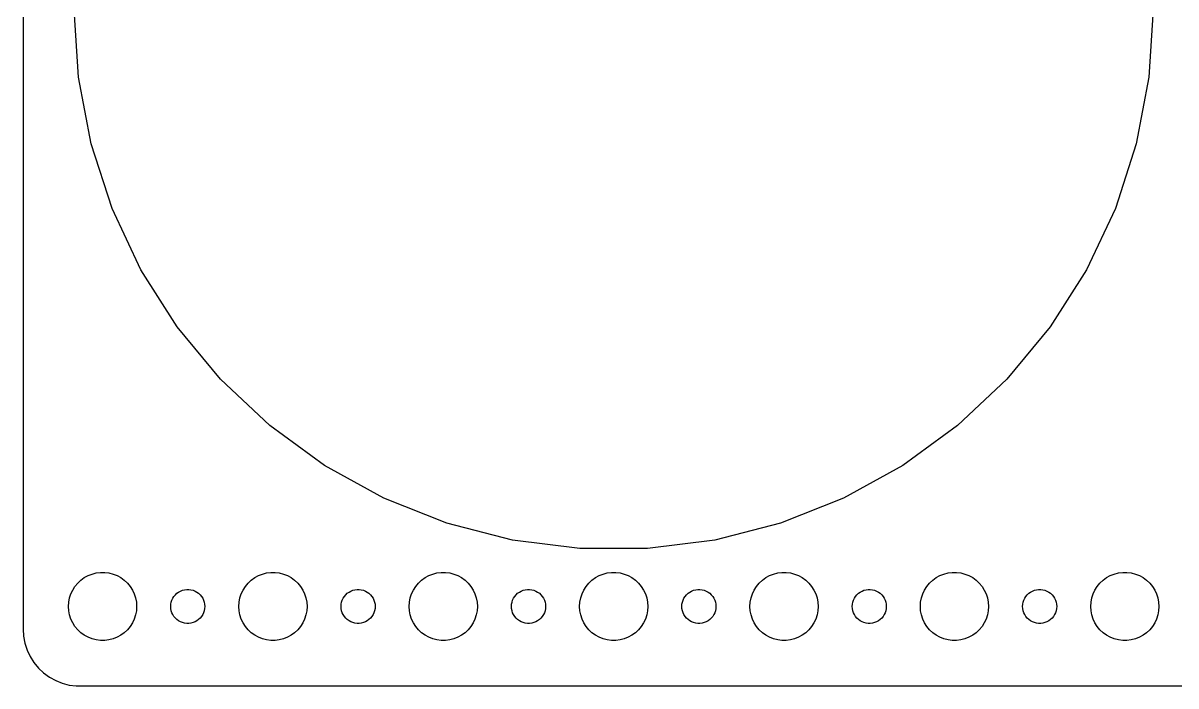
# Model space of a CAD drawing. Header units: metres. Extents: x -202 to 202, y -59 to 59.
# Drawn here: x -202 to -100.5, y -59.5 to -1.2 of the extents above; entities that cross this region are included whole.
import ezdxf

# ---------------------------------------------------------------- set-up
doc = ezdxf.new("R2010")
doc.units = ezdxf.units.M

msp = doc.modelspace()

# ---------------------------------------------------------------- linework, layer by layer
for p, q in [((-202, 54.5), (-202, -54.5)), ((-197.125, -5.95332), (-197.5, 0)), ((-102.5, 0), (-102.875, -5.95332)), ((-196.008, -11.8128), (-197.125, -5.95332)), ((-102.875, -5.95332), (-103.992, -11.8128)), ((-194.164, -17.4859), (-196.008, -11.8128)), ((-103.992, -11.8128), (-105.836, -17.4859)), ((-191.625, -22.8833), (-194.164, -17.4859)), ((-105.836, -17.4859), (-108.375, -22.8833)), ((-188.428, -27.9198), (-191.625, -22.8833)), ((-108.375, -22.8833), (-111.572, -27.9198)), ((-184.626, -32.516), (-188.428, -27.9198)), ((-111.572, -27.9198), (-115.374, -32.516)), ((-180.278, -36.5994), (-184.626, -32.516)), ((-115.374, -32.516), (-119.722, -36.5994)), ((-175.452, -40.1056), (-180.278, -36.5994)), ((-119.722, -36.5994), (-124.548, -40.1056)), ((-170.225, -42.9793), (-175.452, -40.1056)), ((-124.548, -40.1056), (-129.775, -42.9793)), ((-164.678, -45.1752), (-170.225, -42.9793)), ((-129.775, -42.9793), (-135.322, -45.1752)), ((-158.901, -46.6586), (-164.678, -45.1752)), ((-135.322, -45.1752), (-141.099, -46.6586)), ((-152.983, -47.4063), (-158.901, -46.6586)), ((-141.099, -46.6586), (-147.017, -47.4063)), ((-147.017, -47.4063), (-152.983, -47.4063)), ((-196.277, -49.7855), (-195.927, -49.6468)), ((-195.927, -49.6468), (-195.562, -49.5531)), ((-195.562, -49.5531), (-195.188, -49.5059)), ((-195.188, -49.5059), (-194.812, -49.5059)), ((-194.812, -49.5059), (-194.438, -49.5531)), ((-194.438, -49.5531), (-194.073, -49.6468)), ((-194.073, -49.6468), (-193.723, -49.7855)), ((-181.277, -49.7855), (-180.927, -49.6468)), ((-180.927, -49.6468), (-180.562, -49.5531)), ((-180.562, -49.5531), (-180.188, -49.5059)), ((-180.188, -49.5059), (-179.812, -49.5059)), ((-179.812, -49.5059), (-179.438, -49.5531)), ((-179.438, -49.5531), (-179.073, -49.6468)), ((-179.073, -49.6468), (-178.723, -49.7855)), ((-166.277, -49.7855), (-165.927, -49.6468)), ((-165.927, -49.6468), (-165.562, -49.5531)), ((-165.562, -49.5531), (-165.188, -49.5059)), ((-165.188, -49.5059), (-164.812, -49.5059)), ((-164.812, -49.5059), (-164.438, -49.5531)), ((-164.438, -49.5531), (-164.073, -49.6468)), ((-164.073, -49.6468), (-163.723, -49.7855)), ((-151.277, -49.7855), (-150.927, -49.6468)), ((-150.927, -49.6468), (-150.562, -49.5531)), ((-150.562, -49.5531), (-150.188, -49.5059)), ((-150.188, -49.5059), (-149.812, -49.5059)), ((-149.812, -49.5059), (-149.438, -49.5531)), ((-149.438, -49.5531), (-149.073, -49.6468)), ((-149.073, -49.6468), (-148.723, -49.7855)), ((-136.277, -49.7855), (-135.927, -49.6468)), ((-135.927, -49.6468), (-135.562, -49.5531)), ((-135.562, -49.5531), (-135.188, -49.5059)), ((-135.188, -49.5059), (-134.812, -49.5059)), ((-134.812, -49.5059), (-134.438, -49.5531)), ((-134.438, -49.5531), (-134.073, -49.6468)), ((-134.073, -49.6468), (-133.723, -49.7855)), ((-121.277, -49.7855), (-120.927, -49.6468)), ((-120.927, -49.6468), (-120.562, -49.5531)), ((-120.562, -49.5531), (-120.188, -49.5059)), ((-120.188, -49.5059), (-119.812, -49.5059)), ((-119.812, -49.5059), (-119.438, -49.5531)), ((-119.438, -49.5531), (-119.073, -49.6468)), ((-119.073, -49.6468), (-118.723, -49.7855)), ((-106.277, -49.7855), (-105.927, -49.6468)), ((-105.927, -49.6468), (-105.562, -49.5531)), ((-105.562, -49.5531), (-105.188, -49.5059)), ((-105.188, -49.5059), (-104.812, -49.5059)), ((-104.812, -49.5059), (-104.438, -49.5531)), ((-104.438, -49.5531), (-104.073, -49.6468)), ((-104.073, -49.6468), (-103.723, -49.7855)), ((-197.629, -51.0547), (-197.427, -50.7366)), ((-197.427, -50.7366), (-197.187, -50.4464)), ((-197.187, -50.4464), (-196.912, -50.1885)), ((-196.912, -50.1885), (-196.607, -49.967)), ((-196.607, -49.967), (-196.277, -49.7855)), ((-193.723, -49.7855), (-193.393, -49.967)), ((-193.393, -49.967), (-193.088, -50.1885)), ((-193.088, -50.1885), (-192.813, -50.4464)), ((-192.813, -50.4464), (-192.573, -50.7366)), ((-192.573, -50.7366), (-192.371, -51.0547)), ((-182.629, -51.0547), (-182.427, -50.7366)), ((-182.427, -50.7366), (-182.187, -50.4464)), ((-182.187, -50.4464), (-181.912, -50.1885)), ((-181.912, -50.1885), (-181.607, -49.967)), ((-181.607, -49.967), (-181.277, -49.7855)), ((-178.723, -49.7855), (-178.393, -49.967)), ((-178.393, -49.967), (-178.088, -50.1885)), ((-178.088, -50.1885), (-177.813, -50.4464)), ((-177.813, -50.4464), (-177.573, -50.7366)), ((-177.573, -50.7366), (-177.371, -51.0547)), ((-167.629, -51.0547), (-167.427, -50.7366)), ((-167.427, -50.7366), (-167.187, -50.4464)), ((-167.187, -50.4464), (-166.912, -50.1885)), ((-166.912, -50.1885), (-166.607, -49.967)), ((-166.607, -49.967), (-166.277, -49.7855)), ((-163.723, -49.7855), (-163.393, -49.967)), ((-163.393, -49.967), (-163.088, -50.1885)), ((-163.088, -50.1885), (-162.813, -50.4464)), ((-162.813, -50.4464), (-162.573, -50.7366)), ((-162.573, -50.7366), (-162.371, -51.0547)), ((-152.629, -51.0547), (-152.427, -50.7366)), ((-152.427, -50.7366), (-152.187, -50.4464)), ((-152.187, -50.4464), (-151.912, -50.1885)), ((-151.912, -50.1885), (-151.607, -49.967)), ((-151.607, -49.967), (-151.277, -49.7855)), ((-148.723, -49.7855), (-148.393, -49.967)), ((-148.393, -49.967), (-148.088, -50.1885)), ((-148.088, -50.1885), (-147.813, -50.4464)), ((-147.813, -50.4464), (-147.573, -50.7366)), ((-147.573, -50.7366), (-147.371, -51.0547)), ((-137.629, -51.0547), (-137.427, -50.7366)), ((-137.427, -50.7366), (-137.187, -50.4464)), ((-137.187, -50.4464), (-136.912, -50.1885)), ((-136.912, -50.1885), (-136.607, -49.967)), ((-136.607, -49.967), (-136.277, -49.7855)), ((-133.723, -49.7855), (-133.393, -49.967)), ((-133.393, -49.967), (-133.088, -50.1885)), ((-133.088, -50.1885), (-132.813, -50.4464)), ((-132.813, -50.4464), (-132.573, -50.7366)), ((-132.573, -50.7366), (-132.371, -51.0547)), ((-122.629, -51.0547), (-122.427, -50.7366)), ((-122.427, -50.7366), (-122.187, -50.4464)), ((-122.187, -50.4464), (-121.912, -50.1885)), ((-121.912, -50.1885), (-121.607, -49.967)), ((-121.607, -49.967), (-121.277, -49.7855)), ((-118.723, -49.7855), (-118.393, -49.967)), ((-118.393, -49.967), (-118.088, -50.1885)), ((-118.088, -50.1885), (-117.813, -50.4464)), ((-117.813, -50.4464), (-117.573, -50.7366)), ((-117.573, -50.7366), (-117.371, -51.0547)), ((-107.629, -51.0547), (-107.427, -50.7366)), ((-107.427, -50.7366), (-107.187, -50.4464)), ((-107.187, -50.4464), (-106.912, -50.1885)), ((-106.912, -50.1885), (-106.607, -49.967)), ((-106.607, -49.967), (-106.277, -49.7855)), ((-103.723, -49.7855), (-103.393, -49.967)), ((-103.393, -49.967), (-103.088, -50.1885)), ((-103.088, -50.1885), (-102.813, -50.4464)), ((-102.813, -50.4464), (-102.573, -50.7366)), ((-102.573, -50.7366), (-102.371, -51.0547)), ((-197.976, -52.124), (-197.906, -51.7539)), ((-197.906, -51.7539), (-197.789, -51.3956)), ((-197.789, -51.3956), (-197.629, -51.0547)), ((-192.371, -51.0547), (-192.211, -51.3956)), ((-192.211, -51.3956), (-192.094, -51.7539)), ((-192.094, -51.7539), (-192.024, -52.124)), ((-188.814, -51.7774), (-188.714, -51.6183)), ((-188.714, -51.6183), (-188.593, -51.4732)), ((-188.593, -51.4732), (-188.456, -51.3442)), ((-188.456, -51.3442), (-188.304, -51.2335)), ((-188.304, -51.2335), (-188.139, -51.1428)), ((-188.139, -51.1428), (-187.964, -51.0734)), ((-187.964, -51.0734), (-187.781, -51.0266)), ((-187.781, -51.0266), (-187.594, -51.003)), ((-187.594, -51.003), (-187.406, -51.003)), ((-187.406, -51.003), (-187.219, -51.0266)), ((-187.219, -51.0266), (-187.036, -51.0734)), ((-187.036, -51.0734), (-186.861, -51.1428)), ((-186.861, -51.1428), (-186.696, -51.2335)), ((-186.696, -51.2335), (-186.544, -51.3442)), ((-186.544, -51.3442), (-186.407, -51.4732)), ((-186.407, -51.4732), (-186.286, -51.6183)), ((-186.286, -51.6183), (-186.186, -51.7774)), ((-182.976, -52.124), (-182.906, -51.7539)), ((-182.906, -51.7539), (-182.789, -51.3956)), ((-182.789, -51.3956), (-182.629, -51.0547)), ((-177.371, -51.0547), (-177.211, -51.3956)), ((-177.211, -51.3956), (-177.094, -51.7539)), ((-177.094, -51.7539), (-177.024, -52.124)), ((-173.814, -51.7774), (-173.714, -51.6183)), ((-173.714, -51.6183), (-173.593, -51.4732)), ((-173.593, -51.4732), (-173.456, -51.3442)), ((-173.456, -51.3442), (-173.304, -51.2335)), ((-173.304, -51.2335), (-173.139, -51.1428)), ((-173.139, -51.1428), (-172.964, -51.0734)), ((-172.964, -51.0734), (-172.781, -51.0266)), ((-172.781, -51.0266), (-172.594, -51.003)), ((-172.594, -51.003), (-172.406, -51.003)), ((-172.406, -51.003), (-172.219, -51.0266)), ((-172.219, -51.0266), (-172.036, -51.0734)), ((-172.036, -51.0734), (-171.861, -51.1428)), ((-171.861, -51.1428), (-171.696, -51.2335)), ((-171.696, -51.2335), (-171.544, -51.3442)), ((-171.544, -51.3442), (-171.407, -51.4732)), ((-171.407, -51.4732), (-171.286, -51.6183)), ((-171.286, -51.6183), (-171.186, -51.7774)), ((-167.976, -52.124), (-167.906, -51.7539)), ((-167.906, -51.7539), (-167.789, -51.3956)), ((-167.789, -51.3956), (-167.629, -51.0547)), ((-162.371, -51.0547), (-162.211, -51.3956)), ((-162.211, -51.3956), (-162.094, -51.7539)), ((-162.094, -51.7539), (-162.024, -52.124)), ((-158.814, -51.7774), (-158.714, -51.6183)), ((-158.714, -51.6183), (-158.593, -51.4732)), ((-158.593, -51.4732), (-158.456, -51.3442)), ((-158.456, -51.3442), (-158.304, -51.2335)), ((-158.304, -51.2335), (-158.139, -51.1428)), ((-158.139, -51.1428), (-157.964, -51.0734)), ((-157.964, -51.0734), (-157.781, -51.0266)), ((-157.781, -51.0266), (-157.594, -51.003)), ((-157.594, -51.003), (-157.406, -51.003)), ((-157.406, -51.003), (-157.219, -51.0266)), ((-157.219, -51.0266), (-157.036, -51.0734)), ((-157.036, -51.0734), (-156.861, -51.1428)), ((-156.861, -51.1428), (-156.696, -51.2335)), ((-156.696, -51.2335), (-156.544, -51.3442)), ((-156.544, -51.3442), (-156.407, -51.4732)), ((-156.407, -51.4732), (-156.286, -51.6183)), ((-156.286, -51.6183), (-156.186, -51.7774)), ((-152.976, -52.124), (-152.906, -51.7539)), ((-152.906, -51.7539), (-152.789, -51.3956)), ((-152.789, -51.3956), (-152.629, -51.0547)), ((-147.371, -51.0547), (-147.211, -51.3956)), ((-147.211, -51.3956), (-147.094, -51.7539)), ((-147.094, -51.7539), (-147.024, -52.124)), ((-143.814, -51.7774), (-143.714, -51.6183)), ((-143.714, -51.6183), (-143.593, -51.4732)), ((-143.593, -51.4732), (-143.456, -51.3442)), ((-143.456, -51.3442), (-143.304, -51.2335)), ((-143.304, -51.2335), (-143.139, -51.1428)), ((-143.139, -51.1428), (-142.964, -51.0734)), ((-142.964, -51.0734), (-142.781, -51.0266)), ((-142.781, -51.0266), (-142.594, -51.003)), ((-142.594, -51.003), (-142.406, -51.003)), ((-142.406, -51.003), (-142.219, -51.0266)), ((-142.219, -51.0266), (-142.036, -51.0734)), ((-142.036, -51.0734), (-141.861, -51.1428)), ((-141.861, -51.1428), (-141.696, -51.2335)), ((-141.696, -51.2335), (-141.544, -51.3442)), ((-141.544, -51.3442), (-141.407, -51.4732)), ((-141.407, -51.4732), (-141.286, -51.6183)), ((-141.286, -51.6183), (-141.186, -51.7774)), ((-137.976, -52.124), (-137.906, -51.7539)), ((-137.906, -51.7539), (-137.789, -51.3956)), ((-137.789, -51.3956), (-137.629, -51.0547)), ((-132.371, -51.0547), (-132.211, -51.3956)), ((-132.211, -51.3956), (-132.094, -51.7539)), ((-132.094, -51.7539), (-132.024, -52.124)), ((-128.814, -51.7774), (-128.714, -51.6183)), ((-128.714, -51.6183), (-128.593, -51.4732)), ((-128.593, -51.4732), (-128.456, -51.3442)), ((-128.456, -51.3442), (-128.304, -51.2335)), ((-128.304, -51.2335), (-128.139, -51.1428)), ((-128.139, -51.1428), (-127.964, -51.0734)), ((-127.964, -51.0734), (-127.781, -51.0266)), ((-127.781, -51.0266), (-127.594, -51.003)), ((-127.594, -51.003), (-127.406, -51.003)), ((-127.406, -51.003), (-127.219, -51.0266)), ((-127.219, -51.0266), (-127.036, -51.0734)), ((-127.036, -51.0734), (-126.861, -51.1428)), ((-126.861, -51.1428), (-126.696, -51.2335)), ((-126.696, -51.2335), (-126.544, -51.3442)), ((-126.544, -51.3442), (-126.407, -51.4732)), ((-126.407, -51.4732), (-126.286, -51.6183)), ((-126.286, -51.6183), (-126.186, -51.7774)), ((-122.976, -52.124), (-122.906, -51.7539)), ((-122.906, -51.7539), (-122.789, -51.3956)), ((-122.789, -51.3956), (-122.629, -51.0547)), ((-117.371, -51.0547), (-117.211, -51.3956)), ((-117.211, -51.3956), (-117.094, -51.7539)), ((-117.094, -51.7539), (-117.024, -52.124)), ((-113.814, -51.7774), (-113.714, -51.6183)), ((-113.714, -51.6183), (-113.593, -51.4732)), ((-113.593, -51.4732), (-113.456, -51.3442)), ((-113.456, -51.3442), (-113.304, -51.2335)), ((-113.304, -51.2335), (-113.139, -51.1428)), ((-113.139, -51.1428), (-112.964, -51.0734)), ((-112.964, -51.0734), (-112.781, -51.0266)), ((-112.781, -51.0266), (-112.594, -51.003)), ((-112.594, -51.003), (-112.406, -51.003)), ((-112.406, -51.003), (-112.219, -51.0266)), ((-112.219, -51.0266), (-112.036, -51.0734)), ((-112.036, -51.0734), (-111.861, -51.1428)), ((-111.861, -51.1428), (-111.696, -51.2335)), ((-111.696, -51.2335), (-111.544, -51.3442)), ((-111.544, -51.3442), (-111.407, -51.4732)), ((-111.407, -51.4732), (-111.286, -51.6183)), ((-111.286, -51.6183), (-111.186, -51.7774)), ((-107.976, -52.124), (-107.906, -51.7539)), ((-107.906, -51.7539), (-107.789, -51.3956)), ((-107.789, -51.3956), (-107.629, -51.0547)), ((-102.371, -51.0547), (-102.211, -51.3956)), ((-102.211, -51.3956), (-102.094, -51.7539)), ((-102.094, -51.7539), (-102.024, -52.124)), ((-198, -52.5), (-197.976, -52.124)), ((-197.976, -52.876), (-198, -52.5)), ((-192.024, -52.124), (-192, -52.5)), ((-192, -52.5), (-192.024, -52.876)), ((-189, -52.5), (-188.988, -52.312)), ((-188.988, -52.688), (-189, -52.5)), ((-188.988, -52.312), (-188.953, -52.127)), ((-188.953, -52.873), (-188.988, -52.688)), ((-188.953, -52.127), (-188.895, -51.9478)), ((-188.895, -51.9478), (-188.814, -51.7774)), ((-186.186, -51.7774), (-186.105, -51.9478)), ((-186.105, -51.9478), (-186.047, -52.127)), ((-186.047, -52.127), (-186.012, -52.312)), ((-186.012, -52.688), (-186.047, -52.873)), ((-186.012, -52.312), (-186, -52.5)), ((-186, -52.5), (-186.012, -52.688)), ((-183, -52.5), (-182.976, -52.124)), ((-182.976, -52.876), (-183, -52.5)), ((-177.024, -52.124), (-177, -52.5)), ((-177, -52.5), (-177.024, -52.876)), ((-174, -52.5), (-173.988, -52.312)), ((-173.988, -52.688), (-174, -52.5)), ((-173.988, -52.312), (-173.953, -52.127)), ((-173.953, -52.873), (-173.988, -52.688)), ((-173.953, -52.127), (-173.895, -51.9478)), ((-173.895, -51.9478), (-173.814, -51.7774)), ((-171.186, -51.7774), (-171.105, -51.9478)), ((-171.105, -51.9478), (-171.047, -52.127)), ((-171.047, -52.127), (-171.012, -52.312)), ((-171.012, -52.688), (-171.047, -52.873)), ((-171.012, -52.312), (-171, -52.5)), ((-171, -52.5), (-171.012, -52.688)), ((-168, -52.5), (-167.976, -52.124)), ((-167.976, -52.876), (-168, -52.5)), ((-162.024, -52.124), (-162, -52.5)), ((-162, -52.5), (-162.024, -52.876)), ((-159, -52.5), (-158.988, -52.312)), ((-158.988, -52.688), (-159, -52.5)), ((-158.988, -52.312), (-158.953, -52.127)), ((-158.953, -52.873), (-158.988, -52.688)), ((-158.953, -52.127), (-158.895, -51.9478)), ((-158.895, -51.9478), (-158.814, -51.7774)), ((-156.186, -51.7774), (-156.105, -51.9478)), ((-156.105, -51.9478), (-156.047, -52.127)), ((-156.047, -52.127), (-156.012, -52.312)), ((-156.012, -52.688), (-156.047, -52.873)), ((-156.012, -52.312), (-156, -52.5)), ((-156, -52.5), (-156.012, -52.688)), ((-153, -52.5), (-152.976, -52.124)), ((-152.976, -52.876), (-153, -52.5)), ((-147.024, -52.124), (-147, -52.5)), ((-147, -52.5), (-147.024, -52.876)), ((-144, -52.5), (-143.988, -52.312)), ((-143.988, -52.688), (-144, -52.5)), ((-143.988, -52.312), (-143.953, -52.127)), ((-143.953, -52.873), (-143.988, -52.688)), ((-143.953, -52.127), (-143.895, -51.9478)), ((-143.895, -51.9478), (-143.814, -51.7774)), ((-141.186, -51.7774), (-141.105, -51.9478)), ((-141.105, -51.9478), (-141.047, -52.127)), ((-141.047, -52.127), (-141.012, -52.312)), ((-141.012, -52.688), (-141.047, -52.873)), ((-141.012, -52.312), (-141, -52.5)), ((-141, -52.5), (-141.012, -52.688)), ((-138, -52.5), (-137.976, -52.124)), ((-137.976, -52.876), (-138, -52.5)), ((-132.024, -52.124), (-132, -52.5)), ((-132, -52.5), (-132.024, -52.876)), ((-129, -52.5), (-128.988, -52.312)), ((-128.988, -52.688), (-129, -52.5)), ((-128.988, -52.312), (-128.953, -52.127)), ((-128.953, -52.873), (-128.988, -52.688)), ((-128.953, -52.127), (-128.895, -51.9478)), ((-128.895, -51.9478), (-128.814, -51.7774)), ((-126.186, -51.7774), (-126.105, -51.9478)), ((-126.105, -51.9478), (-126.047, -52.127)), ((-126.047, -52.127), (-126.012, -52.312)), ((-126.012, -52.688), (-126.047, -52.873)), ((-126.012, -52.312), (-126, -52.5)), ((-126, -52.5), (-126.012, -52.688)), ((-123, -52.5), (-122.976, -52.124)), ((-122.976, -52.876), (-123, -52.5)), ((-117.024, -52.124), (-117, -52.5)), ((-117, -52.5), (-117.024, -52.876)), ((-114, -52.5), (-113.988, -52.312)), ((-113.988, -52.688), (-114, -52.5)), ((-113.988, -52.312), (-113.953, -52.127)), ((-113.953, -52.873), (-113.988, -52.688)), ((-113.953, -52.127), (-113.895, -51.9478)), ((-113.895, -51.9478), (-113.814, -51.7774)), ((-111.186, -51.7774), (-111.105, -51.9478)), ((-111.105, -51.9478), (-111.047, -52.127)), ((-111.047, -52.127), (-111.012, -52.312)), ((-111.012, -52.688), (-111.047, -52.873)), ((-111.012, -52.312), (-111, -52.5)), ((-111, -52.5), (-111.012, -52.688)), ((-108, -52.5), (-107.976, -52.124)), ((-107.976, -52.876), (-108, -52.5)), ((-102.024, -52.124), (-102, -52.5)), ((-102, -52.5), (-102.024, -52.876)), ((-197.906, -53.2461), (-197.976, -52.876)), ((-197.789, -53.6044), (-197.906, -53.2461)), ((-197.629, -53.9453), (-197.789, -53.6044)), ((-192.211, -53.6044), (-192.371, -53.9453)), ((-192.094, -53.2461), (-192.211, -53.6044)), ((-192.024, -52.876), (-192.094, -53.2461)), ((-188.895, -53.0522), (-188.953, -52.873)), ((-188.814, -53.2226), (-188.895, -53.0522)), ((-188.714, -53.3817), (-188.814, -53.2226)), ((-188.593, -53.5268), (-188.714, -53.3817)), ((-188.456, -53.6558), (-188.593, -53.5268)), ((-188.304, -53.7665), (-188.456, -53.6558)), ((-188.139, -53.8572), (-188.304, -53.7665)), ((-186.696, -53.7665), (-186.861, -53.8572)), ((-186.544, -53.6558), (-186.696, -53.7665)), ((-186.407, -53.5268), (-186.544, -53.6558)), ((-186.286, -53.3817), (-186.407, -53.5268)), ((-186.186, -53.2226), (-186.286, -53.3817)), ((-186.105, -53.0522), (-186.186, -53.2226)), ((-186.047, -52.873), (-186.105, -53.0522)), ((-182.906, -53.2461), (-182.976, -52.876)), ((-182.789, -53.6044), (-182.906, -53.2461)), ((-182.629, -53.9453), (-182.789, -53.6044)), ((-177.211, -53.6044), (-177.371, -53.9453)), ((-177.094, -53.2461), (-177.211, -53.6044)), ((-177.024, -52.876), (-177.094, -53.2461)), ((-173.895, -53.0522), (-173.953, -52.873)), ((-173.814, -53.2226), (-173.895, -53.0522)), ((-173.714, -53.3817), (-173.814, -53.2226)), ((-173.593, -53.5268), (-173.714, -53.3817)), ((-173.456, -53.6558), (-173.593, -53.5268)), ((-173.304, -53.7665), (-173.456, -53.6558)), ((-173.139, -53.8572), (-173.304, -53.7665)), ((-171.696, -53.7665), (-171.861, -53.8572)), ((-171.544, -53.6558), (-171.696, -53.7665)), ((-171.407, -53.5268), (-171.544, -53.6558)), ((-171.286, -53.3817), (-171.407, -53.5268)), ((-171.186, -53.2226), (-171.286, -53.3817)), ((-171.105, -53.0522), (-171.186, -53.2226)), ((-171.047, -52.873), (-171.105, -53.0522)), ((-167.906, -53.2461), (-167.976, -52.876)), ((-167.789, -53.6044), (-167.906, -53.2461)), ((-167.629, -53.9453), (-167.789, -53.6044)), ((-162.211, -53.6044), (-162.371, -53.9453)), ((-162.094, -53.2461), (-162.211, -53.6044)), ((-162.024, -52.876), (-162.094, -53.2461)), ((-158.895, -53.0522), (-158.953, -52.873)), ((-158.814, -53.2226), (-158.895, -53.0522)), ((-158.714, -53.3817), (-158.814, -53.2226)), ((-158.593, -53.5268), (-158.714, -53.3817)), ((-158.456, -53.6558), (-158.593, -53.5268)), ((-158.304, -53.7665), (-158.456, -53.6558)), ((-158.139, -53.8572), (-158.304, -53.7665)), ((-156.696, -53.7665), (-156.861, -53.8572)), ((-156.544, -53.6558), (-156.696, -53.7665)), ((-156.407, -53.5268), (-156.544, -53.6558)), ((-156.286, -53.3817), (-156.407, -53.5268)), ((-156.186, -53.2226), (-156.286, -53.3817)), ((-156.105, -53.0522), (-156.186, -53.2226)), ((-156.047, -52.873), (-156.105, -53.0522)), ((-152.906, -53.2461), (-152.976, -52.876)), ((-152.789, -53.6044), (-152.906, -53.2461)), ((-152.629, -53.9453), (-152.789, -53.6044)), ((-147.211, -53.6044), (-147.371, -53.9453)), ((-147.094, -53.2461), (-147.211, -53.6044)), ((-147.024, -52.876), (-147.094, -53.2461)), ((-143.895, -53.0522), (-143.953, -52.873)), ((-143.814, -53.2226), (-143.895, -53.0522)), ((-143.714, -53.3817), (-143.814, -53.2226)), ((-143.593, -53.5268), (-143.714, -53.3817)), ((-143.456, -53.6558), (-143.593, -53.5268)), ((-143.304, -53.7665), (-143.456, -53.6558)), ((-143.139, -53.8572), (-143.304, -53.7665)), ((-141.696, -53.7665), (-141.861, -53.8572)), ((-141.544, -53.6558), (-141.696, -53.7665)), ((-141.407, -53.5268), (-141.544, -53.6558)), ((-141.286, -53.3817), (-141.407, -53.5268)), ((-141.186, -53.2226), (-141.286, -53.3817)), ((-141.105, -53.0522), (-141.186, -53.2226)), ((-141.047, -52.873), (-141.105, -53.0522)), ((-137.906, -53.2461), (-137.976, -52.876)), ((-137.789, -53.6044), (-137.906, -53.2461)), ((-137.629, -53.9453), (-137.789, -53.6044)), ((-132.211, -53.6044), (-132.371, -53.9453)), ((-132.094, -53.2461), (-132.211, -53.6044)), ((-132.024, -52.876), (-132.094, -53.2461)), ((-128.895, -53.0522), (-128.953, -52.873)), ((-128.814, -53.2226), (-128.895, -53.0522)), ((-128.714, -53.3817), (-128.814, -53.2226)), ((-128.593, -53.5268), (-128.714, -53.3817)), ((-128.456, -53.6558), (-128.593, -53.5268)), ((-128.304, -53.7665), (-128.456, -53.6558)), ((-128.139, -53.8572), (-128.304, -53.7665)), ((-126.696, -53.7665), (-126.861, -53.8572)), ((-126.544, -53.6558), (-126.696, -53.7665)), ((-126.407, -53.5268), (-126.544, -53.6558)), ((-126.286, -53.3817), (-126.407, -53.5268)), ((-126.186, -53.2226), (-126.286, -53.3817)), ((-126.105, -53.0522), (-126.186, -53.2226)), ((-126.047, -52.873), (-126.105, -53.0522)), ((-122.906, -53.2461), (-122.976, -52.876)), ((-122.789, -53.6044), (-122.906, -53.2461)), ((-122.629, -53.9453), (-122.789, -53.6044)), ((-117.211, -53.6044), (-117.371, -53.9453)), ((-117.094, -53.2461), (-117.211, -53.6044)), ((-117.024, -52.876), (-117.094, -53.2461)), ((-113.895, -53.0522), (-113.953, -52.873)), ((-113.814, -53.2226), (-113.895, -53.0522)), ((-113.714, -53.3817), (-113.814, -53.2226)), ((-113.593, -53.5268), (-113.714, -53.3817)), ((-113.456, -53.6558), (-113.593, -53.5268)), ((-113.304, -53.7665), (-113.456, -53.6558)), ((-113.139, -53.8572), (-113.304, -53.7665)), ((-111.696, -53.7665), (-111.861, -53.8572)), ((-111.544, -53.6558), (-111.696, -53.7665)), ((-111.407, -53.5268), (-111.544, -53.6558)), ((-111.286, -53.3817), (-111.407, -53.5268)), ((-111.186, -53.2226), (-111.286, -53.3817)), ((-111.105, -53.0522), (-111.186, -53.2226)), ((-111.047, -52.873), (-111.105, -53.0522)), ((-107.906, -53.2461), (-107.976, -52.876)), ((-107.789, -53.6044), (-107.906, -53.2461)), ((-107.629, -53.9453), (-107.789, -53.6044)), ((-102.211, -53.6044), (-102.371, -53.9453)), ((-102.094, -53.2461), (-102.211, -53.6044)), ((-102.024, -52.876), (-102.094, -53.2461)), ((-202, -54.5), (-201.961, -55.1267)), ((-197.427, -54.2634), (-197.629, -53.9453)), ((-197.187, -54.5536), (-197.427, -54.2634)), ((-196.912, -54.8115), (-197.187, -54.5536)), ((-192.813, -54.5536), (-193.088, -54.8115)), ((-192.573, -54.2634), (-192.813, -54.5536)), ((-192.371, -53.9453), (-192.573, -54.2634)), ((-187.964, -53.9266), (-188.139, -53.8572)), ((-187.781, -53.9734), (-187.964, -53.9266)), ((-187.594, -53.997), (-187.781, -53.9734)), ((-187.406, -53.997), (-187.594, -53.997)), ((-187.219, -53.9734), (-187.406, -53.997)), ((-187.036, -53.9266), (-187.219, -53.9734)), ((-186.861, -53.8572), (-187.036, -53.9266)), ((-182.427, -54.2634), (-182.629, -53.9453)), ((-182.187, -54.5536), (-182.427, -54.2634)), ((-181.912, -54.8115), (-182.187, -54.5536)), ((-177.813, -54.5536), (-178.088, -54.8115)), ((-177.573, -54.2634), (-177.813, -54.5536)), ((-177.371, -53.9453), (-177.573, -54.2634)), ((-172.964, -53.9266), (-173.139, -53.8572)), ((-172.781, -53.9734), (-172.964, -53.9266)), ((-172.594, -53.997), (-172.781, -53.9734)), ((-172.406, -53.997), (-172.594, -53.997)), ((-172.219, -53.9734), (-172.406, -53.997)), ((-172.036, -53.9266), (-172.219, -53.9734)), ((-171.861, -53.8572), (-172.036, -53.9266)), ((-167.427, -54.2634), (-167.629, -53.9453)), ((-167.187, -54.5536), (-167.427, -54.2634)), ((-166.912, -54.8115), (-167.187, -54.5536)), ((-162.813, -54.5536), (-163.088, -54.8115)), ((-162.573, -54.2634), (-162.813, -54.5536)), ((-162.371, -53.9453), (-162.573, -54.2634)), ((-157.964, -53.9266), (-158.139, -53.8572)), ((-157.781, -53.9734), (-157.964, -53.9266)), ((-157.594, -53.997), (-157.781, -53.9734)), ((-157.406, -53.997), (-157.594, -53.997)), ((-157.219, -53.9734), (-157.406, -53.997)), ((-157.036, -53.9266), (-157.219, -53.9734)), ((-156.861, -53.8572), (-157.036, -53.9266)), ((-152.427, -54.2634), (-152.629, -53.9453)), ((-152.187, -54.5536), (-152.427, -54.2634)), ((-151.912, -54.8115), (-152.187, -54.5536)), ((-147.813, -54.5536), (-148.088, -54.8115)), ((-147.573, -54.2634), (-147.813, -54.5536)), ((-147.371, -53.9453), (-147.573, -54.2634)), ((-142.964, -53.9266), (-143.139, -53.8572)), ((-142.781, -53.9734), (-142.964, -53.9266)), ((-142.594, -53.997), (-142.781, -53.9734)), ((-142.406, -53.997), (-142.594, -53.997)), ((-142.219, -53.9734), (-142.406, -53.997)), ((-142.036, -53.9266), (-142.219, -53.9734)), ((-141.861, -53.8572), (-142.036, -53.9266)), ((-137.427, -54.2634), (-137.629, -53.9453)), ((-137.187, -54.5536), (-137.427, -54.2634)), ((-136.912, -54.8115), (-137.187, -54.5536)), ((-132.813, -54.5536), (-133.088, -54.8115)), ((-132.573, -54.2634), (-132.813, -54.5536)), ((-132.371, -53.9453), (-132.573, -54.2634)), ((-127.964, -53.9266), (-128.139, -53.8572)), ((-127.781, -53.9734), (-127.964, -53.9266)), ((-127.594, -53.997), (-127.781, -53.9734)), ((-127.406, -53.997), (-127.594, -53.997)), ((-127.219, -53.9734), (-127.406, -53.997)), ((-127.036, -53.9266), (-127.219, -53.9734)), ((-126.861, -53.8572), (-127.036, -53.9266)), ((-122.427, -54.2634), (-122.629, -53.9453)), ((-122.187, -54.5536), (-122.427, -54.2634)), ((-121.912, -54.8115), (-122.187, -54.5536)), ((-117.813, -54.5536), (-118.088, -54.8115)), ((-117.573, -54.2634), (-117.813, -54.5536)), ((-117.371, -53.9453), (-117.573, -54.2634)), ((-112.964, -53.9266), (-113.139, -53.8572)), ((-112.781, -53.9734), (-112.964, -53.9266)), ((-112.594, -53.997), (-112.781, -53.9734)), ((-112.406, -53.997), (-112.594, -53.997)), ((-112.219, -53.9734), (-112.406, -53.997)), ((-112.036, -53.9266), (-112.219, -53.9734)), ((-111.861, -53.8572), (-112.036, -53.9266)), ((-107.427, -54.2634), (-107.629, -53.9453)), ((-107.187, -54.5536), (-107.427, -54.2634)), ((-106.912, -54.8115), (-107.187, -54.5536)), ((-102.813, -54.5536), (-103.088, -54.8115)), ((-102.573, -54.2634), (-102.813, -54.5536)), ((-102.371, -53.9453), (-102.573, -54.2634)), ((-201.961, -55.1267), (-201.843, -55.7434)), ((-201.843, -55.7434), (-201.649, -56.3406)), ((-196.607, -55.033), (-196.912, -54.8115)), ((-196.277, -55.2145), (-196.607, -55.033)), ((-195.927, -55.3532), (-196.277, -55.2145)), ((-195.562, -55.4469), (-195.927, -55.3532)), ((-195.188, -55.4941), (-195.562, -55.4469)), ((-194.812, -55.4941), (-195.188, -55.4941)), ((-194.438, -55.4469), (-194.812, -55.4941)), ((-194.073, -55.3532), (-194.438, -55.4469)), ((-193.723, -55.2145), (-194.073, -55.3532)), ((-193.393, -55.033), (-193.723, -55.2145)), ((-193.088, -54.8115), (-193.393, -55.033)), ((-181.607, -55.033), (-181.912, -54.8115)), ((-181.277, -55.2145), (-181.607, -55.033)), ((-180.927, -55.3532), (-181.277, -55.2145)), ((-180.562, -55.4469), (-180.927, -55.3532)), ((-180.188, -55.4941), (-180.562, -55.4469)), ((-179.812, -55.4941), (-180.188, -55.4941)), ((-179.438, -55.4469), (-179.812, -55.4941)), ((-179.073, -55.3532), (-179.438, -55.4469)), ((-178.723, -55.2145), (-179.073, -55.3532)), ((-178.393, -55.033), (-178.723, -55.2145)), ((-178.088, -54.8115), (-178.393, -55.033)), ((-166.607, -55.033), (-166.912, -54.8115)), ((-166.277, -55.2145), (-166.607, -55.033)), ((-165.927, -55.3532), (-166.277, -55.2145)), ((-165.562, -55.4469), (-165.927, -55.3532)), ((-165.188, -55.4941), (-165.562, -55.4469)), ((-164.812, -55.4941), (-165.188, -55.4941)), ((-164.438, -55.4469), (-164.812, -55.4941)), ((-164.073, -55.3532), (-164.438, -55.4469)), ((-163.723, -55.2145), (-164.073, -55.3532)), ((-163.393, -55.033), (-163.723, -55.2145)), ((-163.088, -54.8115), (-163.393, -55.033)), ((-151.607, -55.033), (-151.912, -54.8115)), ((-151.277, -55.2145), (-151.607, -55.033)), ((-150.927, -55.3532), (-151.277, -55.2145)), ((-150.562, -55.4469), (-150.927, -55.3532)), ((-150.188, -55.4941), (-150.562, -55.4469)), ((-149.812, -55.4941), (-150.188, -55.4941)), ((-149.438, -55.4469), (-149.812, -55.4941)), ((-149.073, -55.3532), (-149.438, -55.4469)), ((-148.723, -55.2145), (-149.073, -55.3532)), ((-148.393, -55.033), (-148.723, -55.2145)), ((-148.088, -54.8115), (-148.393, -55.033)), ((-136.607, -55.033), (-136.912, -54.8115)), ((-136.277, -55.2145), (-136.607, -55.033)), ((-135.927, -55.3532), (-136.277, -55.2145)), ((-135.562, -55.4469), (-135.927, -55.3532)), ((-135.188, -55.4941), (-135.562, -55.4469)), ((-134.812, -55.4941), (-135.188, -55.4941)), ((-134.438, -55.4469), (-134.812, -55.4941)), ((-134.073, -55.3532), (-134.438, -55.4469)), ((-133.723, -55.2145), (-134.073, -55.3532)), ((-133.393, -55.033), (-133.723, -55.2145)), ((-133.088, -54.8115), (-133.393, -55.033)), ((-121.607, -55.033), (-121.912, -54.8115)), ((-121.277, -55.2145), (-121.607, -55.033)), ((-120.927, -55.3532), (-121.277, -55.2145)), ((-120.562, -55.4469), (-120.927, -55.3532)), ((-120.188, -55.4941), (-120.562, -55.4469)), ((-119.812, -55.4941), (-120.188, -55.4941)), ((-119.438, -55.4469), (-119.812, -55.4941)), ((-119.073, -55.3532), (-119.438, -55.4469)), ((-118.723, -55.2145), (-119.073, -55.3532)), ((-118.393, -55.033), (-118.723, -55.2145)), ((-118.088, -54.8115), (-118.393, -55.033)), ((-106.607, -55.033), (-106.912, -54.8115)), ((-106.277, -55.2145), (-106.607, -55.033)), ((-105.927, -55.3532), (-106.277, -55.2145)), ((-105.562, -55.4469), (-105.927, -55.3532)), ((-105.188, -55.4941), (-105.562, -55.4469)), ((-104.812, -55.4941), (-105.188, -55.4941)), ((-104.438, -55.4469), (-104.812, -55.4941)), ((-104.073, -55.3532), (-104.438, -55.4469)), ((-103.723, -55.2145), (-104.073, -55.3532)), ((-103.393, -55.033), (-103.723, -55.2145)), ((-103.088, -54.8115), (-103.393, -55.033)), ((-201.649, -56.3406), (-201.382, -56.9088)), ((-201.382, -56.9088), (-201.045, -57.4389)), ((-201.045, -57.4389), (-200.645, -57.9227)), ((-200.645, -57.9227), (-200.187, -58.3526)), ((-200.187, -58.3526), (-199.679, -58.7216)), ((-199.679, -58.7216), (-199.129, -59.0241)), ((-199.129, -59.0241), (-198.545, -59.2553)), ((-198.545, -59.2553), (-197.937, -59.4114)), ((-197.937, -59.4114), (-197.314, -59.4901)), ((-197.314, -59.4901), (197.314, -59.4901))]:
    msp.add_line(p, q)

doc.saveas('drawing.dxf')
